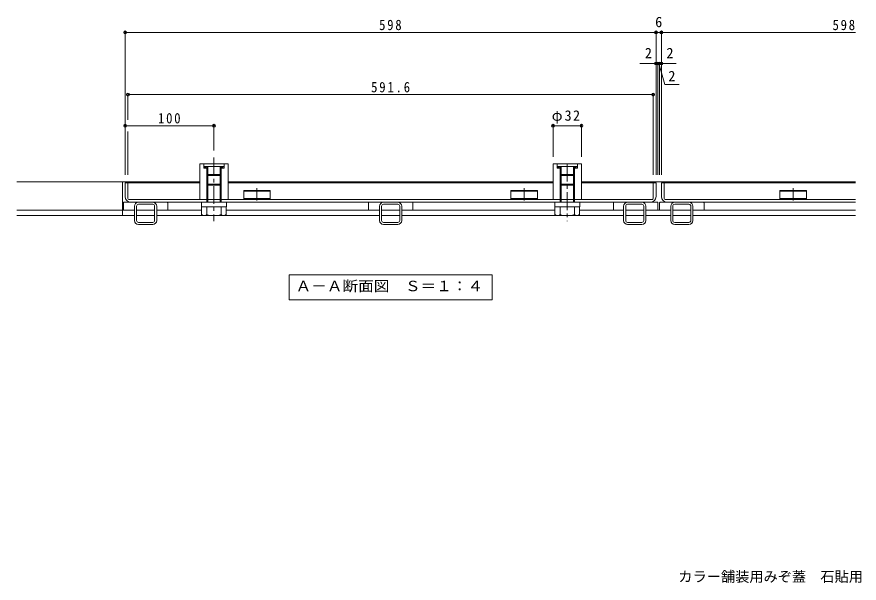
# Model space of a CAD drawing. Units: millimetres at full size, sheet at 1:4; some dimension numbers follow another scale. Extents: x -1026 to 1093, y -781 to 547.
# Drawn here: x -973 to -24, y -781 to -143 of the extents above; entities that cross this region are included whole.
import ezdxf
from ezdxf.enums import TextEntityAlignment as Align

# ---------------------------------------------------------------- set-up
doc = ezdxf.new("R2010")
doc.units = ezdxf.units.MM
doc.header["$LTSCALE"] = 4
doc.header["$PDMODE"] = 32
doc.header["$PDSIZE"] = 3.2
doc.linetypes.add('CHAIN1', pattern=[8, 5, -1, 1, -1])
doc.linetypes.add('CHAIN2', pattern=[12, 9, -1, 1, -1])
for name, color, linetype, lineweight in [('4-2_仕上', 3, 'Continuous', 18), ('4-3_寸法', 4, 'Continuous', 18), ('4-4_文字', 7, 'Continuous', 18), ('4-5_建具', 7, 'Continuous', 18), ('4-6_間仕切', 6, 'Continuous', 18), ('4-8_ハッチ', 5, 'Continuous', 9), ('4-9_記号', 134, 'Continuous', 9), ('4-B_衛生陶器', 2, 'Continuous', 18)]:
    doc.layers.add(name, color=color, linetype=linetype, lineweight=lineweight)
doc.layers.add('F-5_F-5ﾚｲﾔ', color=2, linetype='Continuous')
doc.styles.add('ＭＳ ゴシック', font='')
doc.styles.get('ＭＳ ゴシック').set_extended_font_data('MS Gothic')

msp = doc.modelspace()

# ---------------------------------------------------------------- linework, layer by layer
at = {"layer": '4-2_仕上'}
for p, q in [((-851.127, -345.788), (-851.127, -330.188)), ((-851.126, -330.188), (-767.126, -330.188)), ((-847.927, -347.988), (-847.927, -330.188)), ((-735.126, -330.188), (-369.128, -330.188)), ((-253.127, -330.188), (-337.127, -330.188)), ((-256.327, -347.988), (-256.327, -330.188)), ((-253.127, -345.788), (-253.127, -330.188)), ((-247.127, -345.788), (-247.127, -330.188)), ((-247.126, -330.188), (-28.377, -330.188)), ((-243.927, -347.988), (-243.927, -330.188)), ((-257.327, -348.988), (-846.927, -348.988)), ((-28.377, -348.988), (-242.927, -348.988)), ((-844.727, -352.188), (-259.527, -352.188)), ((-240.727, -352.188), (-28.377, -352.188))]:
    msp.add_line(p, q, dxfattribs=at)
for centre, radius, start, end in [((-844.727, -345.788), 6.4, 180, 270), ((-846.927, -347.988), 1, 180, 270), ((-259.527, -345.788), 6.4, 270, 0), ((-257.327, -347.988), 1, 270, 0), ((-240.727, -345.788), 6.4, 180, 270), ((-242.927, -347.988), 1, 180, 270)]:
    msp.add_arc(centre, radius, start, end, dxfattribs=at)
at = {"layer": '4-3_寸法'}
for p, q in [((-767.126, -329.188), (-973.126, -329.188)), ((-854.126, -329.188), (-854.126, -367.188)), ((-369.128, -329.188), (-735.126, -329.188)), ((-28.377, -329.188), (-337.127, -329.188)), ((-973.126, -361.188), (-840.626, -361.188)), ((-840.626, -367.188), (-973.126, -367.188)), ((-838.326, -361.188), (-817.926, -361.188)), ((-817.926, -367.188), (-838.326, -367.188)), ((-815.626, -361.188), (-765.026, -361.188)), ((-564.627, -367.188), (-815.626, -367.188)), ((-737.226, -361.188), (-564.627, -361.188)), ((-562.327, -361.188), (-541.927, -361.188)), ((-541.927, -367.188), (-562.327, -367.188)), ((-539.627, -361.188), (-367.028, -361.188)), ((-289.627, -367.188), (-539.627, -367.188)), ((-339.227, -361.188), (-289.627, -361.188)), ((-287.327, -361.188), (-266.927, -361.188)), ((-266.927, -367.188), (-287.327, -367.188)), ((-264.627, -361.188), (-236.626, -361.188)), ((-236.626, -367.188), (-264.627, -367.188)), ((-234.326, -361.188), (-213.926, -361.188)), ((-213.926, -367.188), (-234.326, -367.188)), ((-211.626, -361.188), (-28.377, -361.188)), ((-28.377, -367.188), (-211.626, -367.188))]:
    msp.add_line(p, q, dxfattribs=at)
at = {"layer": '4-4_文字'}
for p, q in [((-851.126, -159.488), (-851.126, -321.188)), ((-851.126, -160.988), (-253.127, -160.988)), ((-253.127, -159.788), (-253.127, -321.188)), ((-253.127, -160.988), (-247.127, -160.988)), ((-247.127, -159.788), (-247.127, -321.188)), ((-247.126, -160.988), (-28.377, -160.988)), ((-253.127, -195.988), (-271.529, -195.988)), ((-253.127, -195.988), (-251.127, -195.988)), ((-251.127, -194.788), (-251.127, -321.188)), ((-251.127, -195.988), (-249.126, -195.988)), ((-249.126, -194.788), (-249.126, -321.188)), ((-249.126, -195.988), (-247.127, -195.988)), ((-247.127, -195.988), (-230.586, -195.988)), ((-847.927, -229.788), (-847.927, -259.565)), ((-847.927, -230.988), (-256.327, -230.988)), ((-256.327, -229.788), (-256.327, -321.188)), ((-851.127, -264.788), (-851.127, -321.188)), ((-751.126, -264.788), (-751.126, -293.965)), ((-369.128, -264.788), (-369.128, -300.988)), ((-337.127, -264.788), (-337.127, -300.988)), ((-851.127, -265.988), (-751.126, -265.988)), ((-847.927, -272.452), (-847.927, -321.188)), ((-369.128, -265.988), (-337.127, -265.988))]:
    msp.add_line(p, q, dxfattribs=at)
msp.add_lwpolyline([(-250.126, -195.988), (-243.398, -219.484), (-227.191, -219.484)], dxfattribs=at)
for p in [(-851.126, -160.988), (-253.127, -160.988), (-247.127, -160.988), (-253.127, -195.988), (-251.127, -195.988), (-249.126, -195.988), (-247.127, -195.988), (-847.927, -230.988), (-256.327, -230.988), (-851.127, -265.988), (-751.126, -265.988), (-369.128, -265.988), (-337.127, -265.988)]:
    msp.add_point(p, dxfattribs=at)
at = {"layer": '4-5_建具'}
for p, q in [((-666.326, -433.849), (-437.926, -433.849)), ((-666.326, -433.849), (-666.326, -461.849)), ((-437.926, -433.849), (-437.926, -461.849)), ((-666.326, -461.849), (-437.926, -461.849))]:
    msp.add_line(p, q, dxfattribs=at)
at = {"layer": '4-6_間仕切', "linetype": 'CHAIN1'}
for p, q in [((-751.126, -301.965), (-751.126, -373.482)), ((-353.127, -308.988), (-353.127, -373.482))]:
    msp.add_line(p, q, dxfattribs=at)
at = {"layer": '4-6_間仕切'}
for p, q in [((-762.626, -308.988), (-767.126, -308.988)), ((-767.126, -348.988), (-767.126, -308.988)), ((-763.126, -308.988), (-762.626, -309.488)), ((-762.626, -308.988), (-739.626, -308.988)), ((-762.626, -313.988), (-762.626, -308.988)), ((-762.626, -311.988), (-739.626, -311.988)), ((-762.626, -312.674), (-761.94, -311.988)), ((-761.819, -313.988), (-759.819, -311.988)), ((-759.126, -317.233), (-759.126, -311.988)), ((-758.126, -352.188), (-758.126, -311.988)), ((-744.126, -352.188), (-744.126, -311.988)), ((-743.126, -352.188), (-743.126, -311.988)), ((-743.126, -312.266), (-742.849, -311.988)), ((-742.727, -313.988), (-740.727, -311.988)), ((-740.606, -313.988), (-739.626, -313.009)), ((-739.626, -309.488), (-739.126, -308.988)), ((-735.126, -308.988), (-739.626, -308.988)), ((-735.126, -348.988), (-735.126, -308.988)), ((-369.128, -348.988), (-369.128, -308.988)), ((-364.627, -308.988), (-369.128, -308.988)), ((-365.127, -308.988), (-364.627, -309.488)), ((-364.627, -313.988), (-364.627, -308.988)), ((-364.627, -308.988), (-341.627, -308.988)), ((-364.627, -312.674), (-363.942, -311.988)), ((-364.627, -311.988), (-341.627, -311.988)), ((-363.82, -313.988), (-361.821, -311.988)), ((-361.127, -317.233), (-361.127, -311.988)), ((-360.127, -352.188), (-360.127, -311.988)), ((-346.127, -352.188), (-346.127, -311.988)), ((-345.128, -312.266), (-344.85, -311.988)), ((-345.128, -352.188), (-345.128, -311.988)), ((-344.729, -313.988), (-342.728, -311.988)), ((-342.607, -313.988), (-341.627, -313.009)), ((-341.627, -313.988), (-341.627, -308.988)), ((-341.627, -309.488), (-341.127, -308.988)), ((-341.627, -308.988), (-337.127, -308.988)), ((-337.127, -348.988), (-337.127, -308.988)), ((-762.626, -313.988), (-759.126, -313.988)), ((-759.698, -313.988), (-759.126, -313.417)), ((-759.126, -352.188), (-759.126, -317.233)), ((-759.126, -320.934), (-758.126, -321.988)), ((-759.126, -320.988), (-743.126, -320.988)), ((-758.126, -321.988), (-744.126, -321.988)), ((-744.126, -321.988), (-743.126, -320.988)), ((-364.627, -313.988), (-361.127, -313.988)), ((-361.699, -313.988), (-361.127, -313.417)), ((-361.127, -352.188), (-361.127, -317.233)), ((-361.127, -320.934), (-360.127, -321.988)), ((-361.127, -320.988), (-345.128, -320.988)), ((-345.128, -313.988), (-341.627, -313.988)), ((-759.126, -332.988), (-758.126, -331.988)), ((-758.126, -331.988), (-744.126, -331.988)), ((-744.126, -331.988), (-743.126, -332.988)), ((-361.127, -332.988), (-360.127, -331.988)), ((-360.127, -331.988), (-346.127, -331.988)), ((-346.127, -331.988), (-345.128, -332.988)), ((-759.126, -332.988), (-743.126, -332.988)), ((-361.127, -332.988), (-345.128, -332.988)), ((-759.126, -348.988), (-767.126, -348.988)), ((-735.126, -348.988), (-743.126, -348.988)), ((-361.127, -348.988), (-369.128, -348.988)), ((-337.127, -348.988), (-345.128, -348.988)), ((-765.126, -357.188), (-765.126, -352.188)), ((-765.126, -357.188), (-737.126, -357.188)), ((-765.026, -357.188), (-765.026, -361.188)), ((-759.126, -361.188), (-759.126, -357.188)), ((-743.126, -361.188), (-743.126, -357.188)), ((-737.226, -357.188), (-737.226, -361.188)), ((-737.126, -357.188), (-737.126, -352.188)), ((-367.128, -357.188), (-367.128, -352.188)), ((-367.128, -357.188), (-339.127, -357.188)), ((-367.028, -357.188), (-367.028, -361.188)), ((-361.127, -361.188), (-361.127, -357.188)), ((-345.128, -361.188), (-345.128, -357.188)), ((-339.227, -357.188), (-339.227, -361.188)), ((-339.127, -357.188), (-339.127, -352.188)), ((-765.026, -361.188), (-765.026, -366.091)), ((-763.126, -367.189), (-765.026, -366.091)), ((-763.126, -367.189), (-739.176, -367.189)), ((-759.126, -366.091), (-759.126, -361.188)), ((-743.126, -366.091), (-743.126, -361.188)), ((-739.135, -367.164), (-737.226, -366.063)), ((-737.226, -361.188), (-737.226, -366.063)), ((-367.028, -361.188), (-367.028, -366.091)), ((-365.127, -367.189), (-367.028, -366.091)), ((-365.127, -367.189), (-341.177, -367.189)), ((-361.127, -366.091), (-361.127, -361.188)), ((-345.128, -366.091), (-345.128, -361.188)), ((-341.136, -367.164), (-339.227, -366.063)), ((-339.227, -361.188), (-339.227, -366.063))]:
    msp.add_line(p, q, dxfattribs=at)
for points in [[(-743.126, -313.988), (-739.626, -313.988), (-739.626, -308.988)], [(-360.127, -321.988), (-346.127, -321.988), (-345.128, -320.988)]]:
    msp.add_lwpolyline(points, dxfattribs=at)
for centre, radius, start, end in [((-762.868, -360.287), 6.906, 267.86055, 302.81094), ((-751.126, -337.469), 29.72, 254.38446, 285.61554), ((-739.384, -360.287), 6.906, 237.18906, 272.13945), ((-364.87, -360.287), 6.906, 267.86055, 302.81094), ((-353.127, -337.469), 29.72, 254.38446, 285.61554), ((-341.385, -360.287), 6.906, 237.18906, 272.13945)]:
    msp.add_arc(centre, radius, start, end, dxfattribs=at)
at = {"layer": '4-8_ハッチ'}
for p, q in [((-840.626, -372.688), (-840.626, -356.688)), ((-838.326, -372.688), (-838.326, -356.688)), ((-820.126, -352.188), (-836.126, -352.188)), ((-820.126, -354.488), (-836.126, -354.488)), ((-817.926, -356.688), (-817.926, -372.688)), ((-815.626, -356.688), (-815.626, -372.688)), ((-564.627, -372.688), (-564.627, -356.688)), ((-562.327, -372.688), (-562.327, -356.688)), ((-544.127, -352.188), (-560.127, -352.188)), ((-544.127, -354.488), (-560.127, -354.488)), ((-541.927, -356.688), (-541.927, -372.688)), ((-539.627, -356.688), (-539.627, -372.688)), ((-289.627, -372.688), (-289.627, -356.688)), ((-287.327, -372.688), (-287.327, -356.688)), ((-269.127, -352.188), (-285.127, -352.188)), ((-269.127, -354.488), (-285.127, -354.488)), ((-266.927, -356.688), (-266.927, -372.688)), ((-264.627, -356.688), (-264.627, -372.688)), ((-236.626, -372.688), (-236.626, -356.688)), ((-234.326, -372.688), (-234.326, -356.688)), ((-216.126, -352.188), (-232.126, -352.188)), ((-216.126, -354.488), (-232.126, -354.488)), ((-213.926, -356.688), (-213.926, -372.688)), ((-211.626, -356.688), (-211.626, -372.688)), ((-820.126, -374.888), (-836.126, -374.888)), ((-820.126, -377.188), (-836.126, -377.188)), ((-544.127, -374.888), (-560.127, -374.888)), ((-544.127, -377.188), (-560.127, -377.188)), ((-269.127, -374.888), (-285.127, -374.888)), ((-269.127, -377.188), (-285.127, -377.188)), ((-216.126, -374.888), (-232.126, -374.888)), ((-216.126, -377.188), (-232.126, -377.188))]:
    msp.add_line(p, q, dxfattribs=at)
for centre, radius, start, end in [((-836.126, -356.688), 4.5, 90, 180), ((-836.126, -356.688), 2.2, 90, 180), ((-820.126, -356.688), 4.5, 0, 90), ((-820.126, -356.688), 2.2, 0, 90), ((-560.127, -356.688), 4.5, 90, 180), ((-560.127, -356.688), 2.2, 90, 180), ((-544.127, -356.688), 4.5, 0, 90), ((-544.127, -356.688), 2.2, 0, 90), ((-285.127, -356.688), 4.5, 90, 180), ((-285.127, -356.688), 2.2, 90, 180), ((-269.127, -356.688), 4.5, 0, 90), ((-269.127, -356.688), 2.2, 0, 90), ((-232.126, -356.688), 4.5, 90, 180), ((-232.126, -356.688), 2.2, 90, 180), ((-216.126, -356.688), 4.5, 0, 90), ((-216.126, -356.688), 2.2, 0, 90), ((-836.126, -372.688), 4.5, 180, 270), ((-836.126, -372.688), 2.2, 180, 270), ((-820.126, -372.688), 4.5, 270, 0), ((-820.126, -372.688), 2.2, 270, 0), ((-560.127, -372.688), 4.5, 180, 270), ((-560.127, -372.688), 2.2, 180, 270), ((-544.127, -372.688), 4.5, 270, 0), ((-544.127, -372.688), 2.2, 270, 0), ((-285.127, -372.688), 4.5, 180, 270), ((-285.127, -372.688), 2.2, 180, 270), ((-269.127, -372.688), 4.5, 270, 0), ((-269.127, -372.688), 2.2, 270, 0), ((-232.126, -372.688), 4.5, 180, 270), ((-232.126, -372.688), 2.2, 180, 270), ((-216.126, -372.688), 4.5, 270, 0), ((-216.126, -372.688), 2.2, 270, 0)]:
    msp.add_arc(centre, radius, start, end, dxfattribs=at)
at = {"layer": '4-9_記号'}
for p, q in [((-853.126, -352.688), (-853.126, -360.688)), ((-852.626, -352.188), (-803.626, -352.188)), ((-803.126, -360.688), (-803.126, -352.688)), ((-577.127, -360.688), (-577.127, -352.688)), ((-527.627, -352.188), (-576.627, -352.188)), ((-527.127, -352.688), (-527.127, -360.688)), ((-301.127, -360.688), (-301.127, -352.688)), ((-251.627, -352.188), (-300.627, -352.188)), ((-251.127, -352.688), (-251.127, -360.688)), ((-249.126, -352.688), (-249.126, -360.688)), ((-248.626, -352.188), (-199.626, -352.188)), ((-199.126, -360.688), (-199.126, -352.688))]:
    msp.add_line(p, q, dxfattribs=at)
for centre, start, end in [((-852.626, -352.688), 90, 180), ((-803.626, -352.688), 0, 90), ((-576.627, -352.688), 90, 180), ((-527.627, -352.688), 0, 90), ((-300.627, -352.688), 90, 180), ((-251.627, -352.688), 0, 90), ((-248.626, -352.688), 90, 180), ((-199.626, -352.688), 0, 90), ((-852.626, -360.688), 180, 270), ((-803.626, -360.688), 270, 0), ((-576.627, -360.688), 180, 270), ((-527.627, -360.688), 270, 0), ((-300.627, -360.688), 180, 270), ((-251.627, -360.688), 270, 0), ((-248.626, -360.688), 180, 270), ((-199.626, -360.688), 270, 0)]:
    msp.add_arc(centre, 0.5, start, end, dxfattribs=at)
at = {"layer": '4-B_衛生陶器'}
for p, q in [((-702.627, -338.988), (-717.627, -338.988)), ((-717.627, -338.988), (-717.627, -348.988)), ((-717.627, -339.854), (-702.627, -339.854)), ((-702.627, -338.988), (-687.627, -338.988)), ((-687.627, -339.854), (-702.627, -339.854)), ((-687.627, -338.988), (-687.627, -348.988)), ((-401.627, -338.988), (-416.627, -338.988)), ((-416.627, -338.988), (-416.627, -348.988)), ((-416.627, -339.854), (-401.627, -339.854)), ((-401.627, -338.988), (-386.627, -338.988)), ((-386.627, -339.854), (-401.627, -339.854)), ((-386.627, -338.988), (-386.627, -348.988)), ((-98.627, -338.988), (-113.627, -338.988)), ((-113.627, -338.988), (-113.627, -348.988)), ((-113.627, -339.854), (-98.627, -339.854)), ((-98.627, -338.988), (-83.627, -338.988)), ((-83.627, -339.854), (-98.627, -339.854)), ((-83.627, -338.988), (-83.627, -348.988)), ((-702.627, -347.988), (-717.627, -347.988)), ((-702.627, -348.988), (-717.627, -348.988)), ((-702.627, -347.988), (-687.627, -347.988)), ((-702.627, -348.988), (-687.627, -348.988)), ((-401.627, -347.988), (-416.627, -347.988)), ((-401.627, -348.988), (-416.627, -348.988)), ((-401.627, -347.988), (-386.627, -347.988)), ((-401.627, -348.988), (-386.627, -348.988)), ((-98.627, -347.988), (-113.627, -347.988)), ((-98.627, -348.988), (-113.627, -348.988)), ((-98.627, -347.988), (-83.627, -347.988)), ((-98.627, -348.988), (-83.627, -348.988))]:
    msp.add_line(p, q, dxfattribs=at)
at = {"layer": '4-B_衛生陶器', "color": 7, "linetype": 'CHAIN2'}
for p, q in [((-702.627, -336.436), (-702.627, -350.106)), ((-401.627, -336.436), (-401.627, -350.106)), ((-98.627, -336.436), (-98.627, -350.106))]:
    msp.add_line(p, q, dxfattribs=at)

# ---------------------------------------------------------------- texts
at = {"layer": '4-4_文字', "color": 2, "style": 'ＭＳ ゴシック'}
for s, p in [('6', (-254.127, -158.588)), ('2', (-265.748, -193.588)), ('2', (-241.468, -193.588)), ('2', (-239.295, -219.494))]:
    msp.add_text(s, height=11.73, dxfattribs=at).set_placement(p, align=Align.BOTTOM_LEFT)
at = {"layer": '4-4_文字', "color": 2, "char_height": 11.73, "attachment_point": 7, "style": 'ＭＳ ゴシック'}
for s, insert in [('\\T1.27;\\W0.9;598', (-565.126, -158.588)), ('\\T1.27;\\W0.9;598', (-54.377, -158.588)), ('\\T1.28;\\W0.9;591.6', (-574.127, -228.588)), ('\\T1.27;\\W0.9;100', (-814.126, -263.588)), ('\\T1.19;φ32', (-370.627, -263.588))]:
    msp.add_mtext(s, dxfattribs=dict(at, insert=insert))
at = {"layer": '4-5_建具', "color": 2, "style": 'ＭＳ ゴシック', "width": 1.1}
msp.add_text('Ａ－Ａ断面図\u3000Ｓ＝１：４', height=11.73, dxfattribs=at).set_placement((-659.126, -455.849), align=Align.BOTTOM_LEFT)
at = {"layer": 'F-5_F-5ﾚｲﾔ', "style": 'ＭＳ ゴシック'}
msp.add_text('カラー舗装用みぞ蓋\u3000石貼用（石貼高さ４０ｍｍ）側溝用\u3000ＳＰＬＴ－Ｍ－４０６０＋Ｌ－３２ＬＺ', height=11.73, dxfattribs=at).set_placement((-228.042, -782.945), align=Align.BOTTOM_LEFT)

doc.saveas('drawing.dxf')
